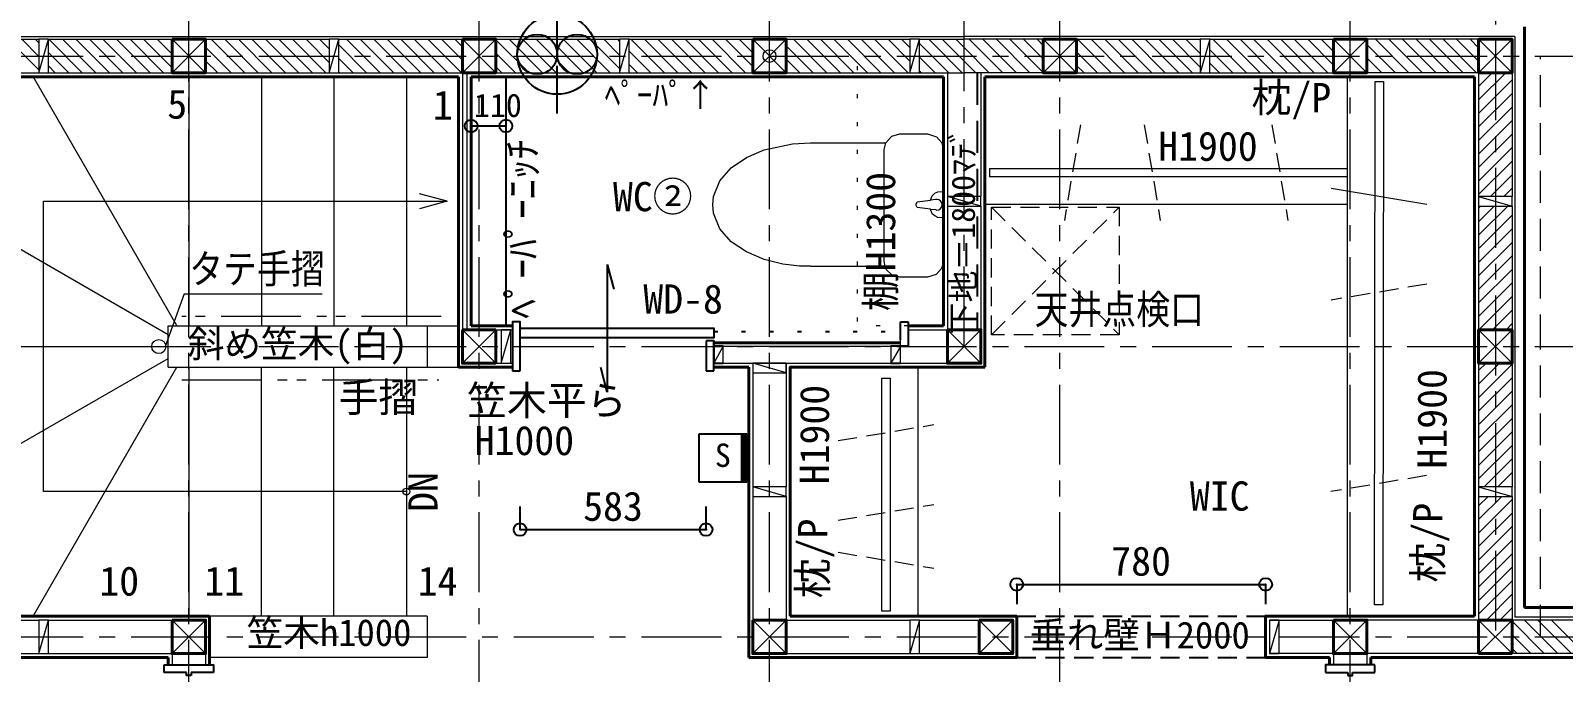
# Model space of a CAD drawing. Units: millimetres at full size, sheet at 1:50. Extents: x -21826 to 54909, y -26252 to 22610.
# Drawn here: x 20251 to 25054, y -203 to 1808 of the extents above; entities that cross this region are included whole.
import ezdxf
from ezdxf.enums import TextEntityAlignment as Align

# ---------------------------------------------------------------- set-up
doc = ezdxf.new("R2010")
doc.units = ezdxf.units.MM
doc.header["$LTSCALE"] = 50
doc.header["$PDMODE"] = 32
doc.header["$PDSIZE"] = 40
for name, pattern in [('CHAIN1', [8, 5, -1, 1, -1]), ('DASHED1', [1.8, 1.2, -0.6]), ('DASHED2', [3, 2, -1]), ('DASHED3', [4, 3, -1]), ('DOTTED', [1.75, 0.25, -1.5]), ('DOUBLE_CHAIN1', [8.8, 5, -1, 0.6, -0.6, 0.6, -1])]:
    doc.linetypes.add(name, pattern=pattern)
for name, color, linetype, lineweight in [('3-1_通り芯・通り番号', 7, 'Continuous', 25), ('3-2_柱(黄)', 4, 'Continuous', 9), ('3-3_仕上線(黄)', 3, 'Continuous', 40), ('3-4_下地・間柱(水色)', 4, 'Continuous', 9), ('3-5_サッシ・室内建具', 7, 'Continuous', 25), ('3-6_住宅設備・造作', 4, 'Continuous', 9), ('3-8_ハッチング', 4, 'Continuous', 9), ('3-9_建築設備', 5, 'Continuous', 25), ('3-A_文字', 7, 'Continuous', 25), ('3-E_ソリッド図形', 4, 'Continuous', 9), ('3-F_寸法・方位', 7, 'Continuous', 25), ('C-0', 6, 'Continuous', 25)]:
    doc.layers.add(name, color=color, linetype=linetype, lineweight=lineweight)
doc.layers.add('F-A', color=7, linetype='Continuous')
doc.styles.add('ＭＳ ゴシック', font='')
doc.styles.get('ＭＳ ゴシック').set_extended_font_data('MS Gothic')

msp = doc.modelspace()

# ---------------------------------------------------------------- linework, layer by layer
at = {"layer": '3-1_通り芯・通り番号', "color": 1, "linetype": 'CHAIN1', "lineweight": 18}
for p, q in [((20746.21, -5551.2), (20746.21, 6242.32)), ((21656.21, -5551.2), (21656.21, 6242.32)), ((22566.21, -5551.2), (22566.21, 6242.32)), ((23476.21, -5551.2), (23476.21, 6242.32)), ((24386.21, -5551.2), (24386.21, 6242.32)), ((23176.21, 818.8), (23176.21, 5338.01)), ((24841.21, 5378.09), (24841.21, -91.2)), ((14565.29, 1728.8), (29797.51, 1728.8)), ((14565.29, 818.8), (29797.51, 818.8)), ((14565.29, -91.2), (29797.51, -91.2))]:
    msp.add_line(p, q, dxfattribs=at)
at = {"layer": '3-1_通り芯・通り番号', "color": 2, "lineweight": 9}
msp.add_line((21618.71, 871.3), (21618.71, 1676.3), dxfattribs=at)
at = {"layer": '3-1_通り芯・通り番号', "color": 3, "lineweight": 40}
msp.add_line((21631.21, 883.8), (21631.21, 1663.8), dxfattribs=at)
at = {"layer": '3-2_柱(黄)'}
for p, q in [((20798.71, 1781.3), (20693.71, 1676.3)), ((20693.71, 1781.3), (20798.71, 1676.3)), ((21603.71, 1781.3), (21708.71, 1676.3)), ((21708.71, 1781.3), (21603.71, 1676.3)), ((22513.71, 1781.3), (22618.71, 1676.3)), ((22618.71, 1781.3), (22513.71, 1676.3)), ((23528.71, 1781.3), (23423.71, 1676.3)), ((23423.71, 1781.3), (23528.71, 1676.3)), ((24333.71, 1781.3), (24438.71, 1676.3)), ((24438.71, 1781.3), (24333.71, 1676.3)), ((24788.71, 1781.3), (24893.71, 1676.3)), ((24893.71, 1781.3), (24788.71, 1676.3)), ((21708.71, 871.3), (21603.71, 766.3)), ((21603.71, 871.3), (21708.71, 766.3)), ((23123.71, 871.3), (23228.71, 766.3)), ((23228.71, 871.3), (23123.71, 766.3)), ((24893.71, 766.3), (24788.71, 871.3)), ((24893.71, 871.3), (24788.71, 766.3)), ((20693.71, -38.7), (20798.71, -143.7)), ((20798.71, -38.7), (20693.71, -143.7)), ((22513.71, -38.7), (22618.71, -143.7)), ((22618.71, -38.7), (22513.71, -143.7)), ((23328.71, -38.7), (23223.71, -143.7)), ((23223.71, -38.7), (23328.71, -143.7)), ((24438.71, -38.7), (24333.71, -143.7)), ((24333.71, -38.7), (24438.71, -143.7)), ((24893.71, -38.7), (24788.71, -143.7)), ((24788.71, -38.7), (24893.71, -143.7))]:
    msp.add_line(p, q, dxfattribs=at)
at = {"layer": '3-2_柱(黄)', "color": 6, "linetype": 'DASHED2', "lineweight": 25}
msp.add_line((23217.06, 1675.61), (23217.06, 871.3), dxfattribs=at)
at = {"layer": '3-2_柱(黄)', "color": 3, "lineweight": 40}
for p, q in [((21708.71, 871.3), (21603.71, 871.3)), ((21708.71, 766.3), (21708.71, 871.3)), ((24788.71, -38.7), (24788.71, -143.7)), ((24788.71, -143.7), (24893.71, -143.7))]:
    msp.add_line(p, q, dxfattribs=at)
for points in [[(20693.71, 1781.3), (20693.71, 1676.3), (20798.71, 1676.3), (20798.71, 1781.3)], [(21603.71, 1781.3), (21603.71, 1676.3), (21708.71, 1676.3), (21708.71, 1781.3)], [(22513.71, 1781.3), (22513.71, 1676.3), (22618.71, 1676.3), (22618.71, 1781.3)], [(23423.71, 1781.3), (23423.71, 1676.3), (23528.71, 1676.3), (23528.71, 1781.3)], [(24333.71, 1781.3), (24333.71, 1676.3), (24438.71, 1676.3), (24438.71, 1781.3)], [(24788.71, 1781.3), (24788.71, 1676.3), (24893.71, 1676.3), (24893.71, 1781.3)], [(23123.71, 871.3), (23123.71, 766.3), (23228.71, 766.3), (23228.71, 871.3)], [(24893.71, 871.3), (24788.71, 871.3), (24788.71, 766.3), (24893.71, 766.3)], [(20693.71, -38.7), (20693.71, -143.7), (20798.71, -143.7), (20798.71, -38.7)], [(22513.71, -38.7), (22513.71, -143.7), (22618.71, -143.7), (22618.71, -38.7)], [(23223.71, -38.7), (23223.71, -143.7), (23328.71, -143.7), (23328.71, -38.7)], [(24333.71, -38.7), (24333.71, -143.7), (24438.71, -143.7), (24438.71, -38.7)]]:
    msp.add_lwpolyline(points, close=True, dxfattribs=at)
for points in [[(21603.71, 871.3), (21603.71, 766.3), (21708.71, 766.3)], [(24893.71, -143.7), (24893.71, -38.7), (24788.71, -38.7)]]:
    msp.add_lwpolyline(points, dxfattribs=at)
at = {"layer": '3-3_仕上線(黄)'}
for p, q in [((24932.71, 1820.3), (24932.71, 818.8)), ((19901.21, 1663.8), (20746.21, 1663.8)), ((20746.21, 1663.8), (21591.21, 1663.8)), ((21591.21, 753.8), (21591.21, 1663.8)), ((21631.21, 1663.8), (22566.21, 1663.8)), ((22566.21, 1663.8), (23111.21, 1663.8)), ((23111.21, 883.8), (23111.21, 1663.8)), ((23241.21, 753.8), (23241.21, 1663.8)), ((23476.21, 1663.8), (23241.21, 1663.8)), ((24386.21, 1663.8), (23476.21, 1663.8)), ((24776.21, 1663.8), (24386.21, 1663.8)), ((24776.21, 1663.8), (24776.21, 818.8)), ((21631.21, 883.8), (21760.46, 883.8)), ((23000.46, 883.8), (23111.21, 883.8)), ((22391.46, 829.8), (22976.46, 829.8)), ((24776.21, 818.8), (24776.21, -26.2)), ((24932.71, 818.8), (24932.71, 0.3)), ((21591.21, 753.8), (21760.46, 753.8)), ((21784.46, 753.8), (21784.56, 753.8)), ((22391.46, 753.8), (22501.21, 753.8)), ((22501.21, -156.2), (22501.21, 753.8)), ((25296.21, 0.3), (24932.71, 0.3)), ((19901.21, -26.2), (20811.21, -26.2)), ((20811.21, -26.2), (20811.21, -178.7)), ((23341.21, -26.2), (22631.21, -26.2)), ((23341.21, -156.2), (23341.21, -26.2)), ((19901.21, -156.2), (20681.21, -156.2)), ((20681.21, -156.2), (20681.21, -178.7)), ((23341.21, -156.2), (22501.21, -156.2)), ((24321.21, -156.2), (24121.21, -156.2)), ((24321.21, -156.2), (24321.21, -178.7)), ((24451.21, -156.2), (24451.21, -178.7)), ((24841.21, -156.2), (24451.21, -156.2)), ((25231.21, -156.2), (24841.21, -156.2))]:
    msp.add_line(p, q, dxfattribs=at)
at = {"layer": '3-3_仕上線(黄)', "color": 4, "lineweight": 9}
for p, q in [((20258.35, 1663.8), (20708.68, 883.8)), ((20746.21, 1663.8), (20746.21, 883.8)), ((20973.71, 1663.8), (20973.71, 883.8)), ((21201.21, 1663.8), (21201.21, 883.8)), ((21428.71, 1663.8), (21428.71, 883.8)), ((19913.21, 1299.73), (20681.21, 856.33)), ((20732.21, 983.78), (20671.97, 818.58)), ((20681.21, 753.8), (20681.21, 883.8)), ((20681.21, 883.8), (21428.71, 883.8)), ((21428.71, 883.8), (21591.21, 883.8)), ((21493.71, 884.07), (21493.71, 754.07)), ((19913.21, 818.8), (20628.07, 818.8)), ((20672.18, 818.8), (20681.21, 818.8)), ((19913.21, 337.87), (20681.21, 781.27)), ((20258.35, -26.2), (20708.68, 753.8)), ((20681.21, 753.8), (21428.71, 753.8)), ((20746.21, 753.8), (20746.21, -26.2)), ((20973.71, -26.2), (20973.71, 753.8)), ((21201.21, -26.2), (21201.21, 753.8)), ((21428.71, 753.8), (21591.21, 753.8)), ((21428.71, 753.8), (21428.71, -26.2)), ((21493.71, -26.2), (20811.21, -26.2)), ((21493.71, -26.2), (21493.71, -156.2)), ((21493.71, -156.2), (20811.21, -156.2))]:
    msp.add_line(p, q, dxfattribs=at)
at = {"layer": '3-3_仕上線(黄)'}
for points in [[(22631.21, -26.2), (22631.21, 753.8), (23241.21, 753.8)], [(24776.21, -26.2), (24121.21, -26.2), (24121.21, -156.2)]]:
    msp.add_lwpolyline(points, dxfattribs=at)
at = {"layer": '3-3_仕上線(黄)', "color": 4, "lineweight": 9}
msp.add_circle((21428.21, 363.8), 10.62, dxfattribs=at)
at = {"layer": '3-4_下地・間柱(水色)'}
for p, q in [((19774.71, 1790.3), (20746.21, 1790.3)), ((19888.71, 1781.3), (20276.21, 1781.3)), ((20276.21, 1781.3), (20276.21, 1676.3)), ((20306.21, 1781.3), (20276.21, 1781.3)), ((20276.21, 1676.3), (20306.21, 1781.3)), ((20306.21, 1781.3), (20693.71, 1781.3)), ((20306.21, 1676.3), (20306.21, 1781.3)), ((20746.21, 1790.3), (21656.21, 1790.3)), ((20798.71, 1781.3), (21186.21, 1781.3)), ((21216.21, 1781.3), (21603.71, 1781.3)), ((21656.21, 1790.3), (22566.21, 1790.3)), ((21708.71, 1781.3), (22096.21, 1781.3)), ((22126.21, 1781.3), (22096.21, 1781.3)), ((22126.21, 1781.3), (22513.71, 1781.3)), ((22126.21, 1676.3), (22126.21, 1781.3)), ((22566.21, 1790.3), (23176.21, 1790.3)), ((22618.71, 1781.3), (23006.21, 1781.3)), ((23036.21, 1781.3), (23006.21, 1781.3)), ((23006.21, 1676.3), (23036.21, 1781.3)), ((23006.21, 1781.3), (23006.21, 1676.3)), ((23036.21, 1781.3), (23176.21, 1781.3)), ((23036.21, 1676.3), (23036.21, 1781.3)), ((23476.21, 1790.3), (23176.21, 1790.3)), ((23423.71, 1781.3), (23176.21, 1781.3)), ((24386.21, 1790.3), (23476.21, 1790.3)), ((23528.71, 1781.3), (23916.21, 1781.3)), ((23946.21, 1781.3), (23916.21, 1781.3)), ((23946.21, 1781.3), (23916.21, 1676.3)), ((23916.21, 1781.3), (23916.21, 1676.3)), ((23946.21, 1781.3), (24333.71, 1781.3)), ((23946.21, 1676.3), (23946.21, 1781.3)), ((24902.71, 1790.3), (24386.21, 1790.3)), ((24788.71, 1781.3), (24438.71, 1781.3)), ((24902.71, 1790.3), (24902.71, 818.8)), ((19888.71, 1676.3), (20276.21, 1676.3)), ((20798.71, 1676.3), (21186.21, 1676.3)), ((21216.21, 1676.3), (21603.71, 1676.3)), ((21603.71, 1676.3), (21603.71, 871.3)), ((21708.71, 1676.3), (22096.21, 1676.3)), ((22096.21, 1676.3), (22126.21, 1676.3)), ((22126.21, 1676.3), (22513.71, 1676.3)), ((22618.71, 1676.3), (23006.21, 1676.3)), ((23006.21, 1676.3), (23036.21, 1676.3)), ((23036.21, 1676.3), (23123.71, 1676.3)), ((23123.71, 1676.3), (23123.71, 1288.8)), ((23423.71, 1676.3), (23228.71, 1676.3)), ((23228.71, 1676.3), (23228.71, 1288.8)), ((23528.71, 1676.3), (23916.21, 1676.3)), ((23916.21, 1676.3), (23946.21, 1676.3)), ((23946.21, 1676.3), (24333.71, 1676.3)), ((24788.71, 1676.3), (24438.71, 1676.3)), ((24788.71, 1676.3), (24788.71, 1288.8)), ((24893.71, 1676.3), (24893.71, 1288.8)), ((23123.71, 1288.8), (23123.71, 1258.8)), ((23228.71, 1288.8), (23123.71, 1288.8)), ((23228.71, 1258.8), (23123.71, 1288.8)), ((23123.71, 1258.8), (23123.71, 871.3)), ((23123.71, 1258.8), (23228.71, 1258.8)), ((23228.71, 1258.8), (23228.71, 1288.8)), ((23228.71, 1258.8), (23228.71, 871.3)), ((24788.71, 1288.8), (24893.71, 1258.8)), ((24788.71, 1258.8), (24788.71, 871.3)), ((24893.71, 1258.8), (24893.71, 871.3)), ((20681.21, 883.8), (21428.71, 883.8)), ((21428.71, 883.8), (21591.21, 883.8)), ((21708.71, 871.3), (21760.46, 871.3)), ((21755.46, 766.3), (21755.46, 871.3)), ((23000.46, 871.3), (23123.71, 871.3)), ((22391.46, 819.8), (22976.46, 819.8)), ((22421.46, 819.8), (22391.46, 766.3)), ((22421.46, 766.3), (22421.46, 819.8)), ((22946.46, 819.8), (22946.46, 766.3)), ((22976.46, 818.8), (22946.46, 766.3)), ((22976.46, 766.3), (22976.46, 839.8)), ((24902.71, 818.8), (24902.71, -29.7)), ((20681.21, 753.8), (21428.71, 753.8)), ((21428.71, 753.8), (21591.21, 753.8)), ((21708.71, 766.3), (21760.46, 766.3)), ((21725.46, 766.3), (21755.46, 766.3)), ((21784.46, 766.3), (21784.56, 766.3)), ((22421.46, 766.3), (23123.71, 766.3)), ((22513.71, 766.3), (22513.71, 378.8)), ((22513.71, 766.3), (22513.71, 736.3)), ((22618.71, 736.3), (22513.71, 766.3)), ((22618.71, 766.3), (22513.71, 766.3)), ((22513.71, 736.3), (22618.71, 736.3)), ((22618.71, 766.3), (22618.71, 378.8)), ((22618.71, 736.3), (22618.71, 766.3)), ((24788.71, 766.3), (24788.71, 378.8)), ((24893.71, 766.3), (24893.71, 378.8)), ((22513.71, 378.8), (22513.71, 348.8)), ((22618.71, 348.8), (22513.71, 378.8)), ((22618.71, 378.8), (22513.71, 378.8)), ((22513.71, 348.8), (22513.71, -38.7)), ((22513.71, 348.8), (22618.71, 348.8)), ((22618.71, 348.8), (22618.71, 378.8)), ((22618.71, 348.8), (22618.71, -38.7)), ((24893.71, 378.8), (24788.71, 378.8)), ((24788.71, 378.8), (24893.71, 348.8)), ((24788.71, 348.8), (24788.71, -38.7)), ((24893.71, 348.8), (24893.71, -38.7)), ((19888.71, -38.7), (20276.21, -38.7)), ((20306.21, -38.7), (20276.21, -38.7)), ((20306.21, -38.7), (20693.71, -38.7)), ((20306.21, -143.7), (20306.21, -38.7)), ((22618.71, -38.7), (23006.21, -38.7)), ((23036.21, -38.7), (23006.21, -38.7)), ((23006.21, -38.7), (23006.21, -143.7)), ((23036.21, -38.7), (23223.71, -38.7)), ((24133.71, -38.7), (24133.71, -143.7)), ((24133.71, -38.7), (24333.71, -38.7)), ((24163.71, -38.7), (24133.71, -143.7)), ((24163.71, -143.7), (24163.71, -38.7)), ((24788.71, -38.7), (24438.71, -38.7)), ((25243.71, -38.7), (24893.71, -38.7)), ((25296.21, -29.7), (24902.71, -29.7)), ((19888.71, -143.7), (20276.21, -143.7)), ((20276.21, -143.7), (20306.21, -143.7)), ((20306.21, -143.7), (20693.71, -143.7)), ((20693.71, -143.7), (20693.71, -178.7)), ((20798.71, -143.7), (20798.71, -178.7)), ((22618.71, -143.7), (23006.21, -143.7)), ((23006.21, -143.7), (23036.21, -143.7)), ((23036.21, -143.7), (23223.71, -143.7)), ((24333.71, -143.7), (24133.71, -143.7)), ((24333.71, -143.7), (24333.71, -178.7)), ((24438.71, -143.7), (24438.71, -178.7)), ((24788.71, -143.7), (24438.71, -143.7)), ((25243.71, -143.7), (24893.71, -143.7))]:
    msp.add_line(p, q, dxfattribs=at)
at = {"layer": '3-4_下地・間柱(水色)', "color": 7, "linetype": 'DASHED1', "lineweight": 25}
for p, q in [((23341.21, -26.2), (24121.21, -26.2)), ((23341.21, -156.2), (24121.21, -156.2))]:
    msp.add_line(p, q, dxfattribs=at)
at = {"layer": '3-4_下地・間柱(水色)'}
for points in [[(21186.21, 1676.3), (21216.21, 1676.3), (21216.21, 1781.3), (21186.21, 1781.3)], [(21186.21, 1781.3), (21186.21, 1676.3), (21216.21, 1781.3)], [(22096.21, 1781.3), (22096.21, 1676.3), (22126.21, 1781.3)], [(20276.21, 1676.3), (20306.21, 1676.3), (20693.71, 1676.3)], [(24788.71, 378.8), (24788.71, 348.8), (24893.71, 348.8), (24893.71, 378.8)], [(20276.21, -38.7), (20276.21, -143.7), (20306.21, -38.7)], [(23036.21, -143.7), (23036.21, -38.7), (23006.21, -143.7)], [(24163.71, -38.7), (24133.71, -38.7), (24133.71, -143.7), (24163.71, -143.7)]]:
    msp.add_lwpolyline(points, dxfattribs=at)
for points in [[(24893.71, 1288.8), (24788.71, 1288.8), (24788.71, 1258.8), (24893.71, 1258.8)], [(21755.46, 871.3), (21725.46, 871.3), (21725.46, 766.3)]]:
    msp.add_lwpolyline(points, close=True, dxfattribs=at)
at = {"layer": '3-5_サッシ・室内建具'}
for p, q in [((22057.96, 1075.8), (22057.96, 675.8)), ((22057.96, 1075.8), (22078.67, 998.53)), ((22976.46, 895.8), (23000.46, 895.8)), ((22976.46, 839.8), (22976.46, 895.8)), ((23000.46, 895.8), (23000.46, 859.12)), ((22367.46, 835.8), (22367.46, 741.8)), ((22391.46, 835.8), (22367.46, 835.8)), ((22421.46, 819.8), (22391.46, 819.8)), ((22976.46, 819.8), (22946.46, 819.8)), ((23000.46, 819.8), (22976.46, 819.8)), ((23000.46, 859.12), (23000.46, 819.8)), ((21760.46, 741.8), (21784.46, 741.8)), ((22057.96, 675.8), (22037.25, 753.08)), ((22367.46, 741.8), (22391.46, 741.8)), ((22391.46, 766.3), (22421.46, 766.3)), ((22946.46, 766.3), (22976.46, 766.3)), ((20669.21, -202.7), (20669.21, -178.7)), ((24463.21, -202.7), (24463.21, -178.7)), ((20738.71, -202.7), (20669.21, -202.7)), ((20823.21, -202.7), (20753.71, -202.7)), ((20753.71, -202.7), (20753.71, -212.7)), ((24309.21, -202.7), (24378.71, -202.7)), ((24378.71, -202.7), (24378.71, -212.7)), ((24393.71, -202.7), (24463.21, -202.7))]:
    msp.add_line(p, q, dxfattribs=at)
at = {"layer": '3-5_サッシ・室内建具', "linetype": 'DOTTED'}
msp.add_line((22391.46, 865.88), (22976.46, 865.88), dxfattribs=at)
at = {"layer": '3-5_サッシ・室内建具'}
for points in [[(21784.46, 741.8), (21784.46, 895.8), (21760.46, 895.8), (21760.46, 741.8)], [(21784.46, 875.88), (22391.46, 875.88), (22391.46, 845.88), (21784.46, 845.88)], [(22391.46, 741.8), (22391.46, 835.8), (22391.46, 766.3)], [(20669.21, -178.7), (20823.21, -178.7), (20823.21, -202.7)], [(24463.21, -178.7), (24309.21, -178.7), (24309.21, -202.7)], [(20753.71, -212.7), (20738.71, -212.7), (20738.71, -202.7)], [(24378.71, -212.7), (24393.71, -212.7), (24393.71, -202.7)]]:
    msp.add_lwpolyline(points, dxfattribs=at)
at = {"layer": '3-6_住宅設備・造作', "linetype": 'DOTTED'}
for p, q in [((22840.89, 1696.99), (22840.89, 883.8)), ((23000.46, 883.8), (22870.89, 883.8))]:
    msp.add_line(p, q, dxfattribs=at)
at = {"layer": '3-6_住宅設備・造作'}
for p, q in [((24376.21, 1663.8), (24376.21, -26.2)), ((24462.33, 9.03), (24464.09, 1649.03)), ((24464.09, 1649.03), (24490.09, 1649)), ((24490.09, 1649), (24488.33, 9)), ((23255.71, 1376.8), (24376.51, 1376.8)), ((23255.71, 1376.8), (23255.71, 1350.8)), ((24376.48, 1350.8), (23255.71, 1350.8)), ((24626.68, 1263.86), (24326.73, 1314.18)), ((21556.21, 1273.8), (21469.28, 1250.51)), ((24376.28, 1263.8), (23241.21, 1263.8)), ((22695.21, 1070.01), (22660.21, 1070.8)), ((22695.21, 1070.01), (22929.21, 1070.01)), ((20732.21, 983.78), (21163.83, 983.78)), ((23031.21, 753.8), (23031.21, -26.2)), ((24488.33, 9), (24462.33, 9.03)), ((22944.21, -11.2), (22918.21, -11.2))]:
    msp.add_line(p, q, dxfattribs=at)
at = {"layer": '3-6_住宅設備・造作', "linetype": 'DASHED1'}
for p, q in [((23540.71, 1513.8), (23490.71, 1213.8)), ((23740.71, 1513.8), (23790.71, 1213.8)), ((24140.71, 1513.8), (24190.71, 1213.8)), ((23262.47, 855.22), (23662.47, 1255.22)), ((23262.47, 1255.22), (23662.47, 1255.22)), ((23662.47, 1255.22), (23662.47, 855.22)), ((24626.41, 1013.86), (24326.35, 964.18)), ((22781.21, 523.8), (23081.21, 573.8)), ((24625.76, 413.86), (24325.71, 364.18)), ((22781.21, 273.8), (23081.21, 323.8)), ((22781.21, 173.8), (23081.21, 123.8))]:
    msp.add_line(p, q, dxfattribs=at)
at = {"layer": '3-6_住宅設備・造作', "linetype": 'DOUBLE_CHAIN1'}
for p, q in [((21537.55, 912.81), (20724.34, 912.81)), ((20724.34, 714.39), (21529.42, 714.39))]:
    msp.add_line(p, q, dxfattribs=at)
at = {"layer": '3-6_住宅設備・造作'}
for points in [[(22660.21, 1070.8), (22608.21, 1076.8), (22549.21, 1090.8), (22494.21, 1114.8), (22446.21, 1146.8), (22410.21, 1187.8), (22391.21, 1236.8), (22388.21, 1262.8), (22391.21, 1288.8), (22410.21, 1337.8), (22446.21, 1378.8), (22494.21, 1410.8), (22549.21, 1434.8), (22638.21, 1453.8), (22695.21, 1456.8), (22931.21, 1456.8)], [(23111.21, 1081.8), (23105.21, 1062.8), (23088.21, 1043.8), (23061.21, 1035.8), (22974.21, 1035.8), (22949.21, 1042.8), (22933.21, 1058.8), (22929.21, 1069.8), (22925.21, 1085.8), (22925.21, 1435.8), (22931.21, 1456.8), (22949.21, 1477.8), (22975.21, 1484.8), (23061.21, 1484.8), (23089.21, 1475.8), (23106.21, 1456.8), (23111.21, 1434.8)], [(21428.21, 363.8), (20291.21, 363.8), (20291.21, 1273.8), (21556.21, 1273.8), (21469.28, 1297.1)], [(23111.21, 1221.8), (23094.21, 1222.8), (23084.21, 1227.8), (23076.21, 1234.8), (23071.21, 1248.8), (23086.21, 1247.8), (23090.21, 1245.8), (23097.21, 1246.8), (23102.21, 1250.8), (23106.21, 1255.8), (23107.21, 1263.8), (23106.21, 1268.8), (23102.21, 1274.8), (23097.21, 1277.8), (23091.21, 1279.8), (23087.21, 1278.8), (23071.21, 1276.8), (23076.21, 1290.8), (23084.21, 1298.8), (23094.21, 1302.8), (23111.21, 1304.8)], [(23071.21, 1248.8), (23029.21, 1253.8), (23026.21, 1260.8), (23026.21, 1264.8), (23029.21, 1271.8), (23071.21, 1276.8)], [(22918.21, -11.2), (22918.21, 718.8), (22944.21, 718.8), (22944.21, -11.2)]]:
    msp.add_lwpolyline(points, dxfattribs=at)
at = {"layer": '3-6_住宅設備・造作', "linetype": 'DASHED1'}
msp.add_lwpolyline([(23262.47, 1255.22), (23662.47, 855.22), (23262.47, 855.22)], close=True, dxfattribs=at)
at = {"layer": '3-6_住宅設備・造作'}
msp.add_circle((20652.25, 818.44), 22.11, dxfattribs=at)
at = {"layer": '3-8_ハッチング'}
for p, q in [((20180.26, 1781.3), (20276.21, 1685.35)), ((20222.68, 1781.3), (20276.21, 1727.78)), ((20265.11, 1781.3), (20276.21, 1770.2)), ((20307.54, 1781.3), (20412.54, 1676.3)), ((20349.96, 1781.3), (20454.96, 1676.3)), ((20392.39, 1781.3), (20497.39, 1676.3)), ((20434.82, 1781.3), (20539.82, 1676.3)), ((20477.24, 1781.3), (20582.24, 1676.3)), ((20519.67, 1781.3), (20624.67, 1676.3)), ((20562.1, 1781.3), (20667.1, 1676.3)), ((20604.52, 1781.3), (20693.71, 1692.11)), ((20646.95, 1781.3), (20693.71, 1734.54)), ((20689.37, 1781.3), (20693.71, 1776.97)), ((20816.65, 1781.3), (20921.65, 1676.3)), ((20859.08, 1781.3), (20964.08, 1676.3)), ((20901.51, 1781.3), (21006.51, 1676.3)), ((20943.93, 1781.3), (21048.93, 1676.3)), ((20986.36, 1781.3), (21091.36, 1676.3)), ((21028.79, 1781.3), (21133.79, 1676.3)), ((21071.21, 1781.3), (21176.21, 1676.3)), ((21113.64, 1781.3), (21186.21, 1708.73)), ((21156.06, 1781.3), (21186.21, 1751.16)), ((21240.92, 1781.3), (21345.92, 1676.3)), ((21283.34, 1781.3), (21388.34, 1676.3)), ((21325.77, 1781.3), (21430.77, 1676.3)), ((21368.2, 1781.3), (21473.2, 1676.3)), ((21410.62, 1781.3), (21515.62, 1676.3)), ((21453.05, 1781.3), (21558.05, 1676.3)), ((21495.48, 1781.3), (21600.48, 1676.3)), ((21537.9, 1781.3), (21603.71, 1715.49)), ((21580.33, 1781.3), (21603.71, 1757.92)), ((21708.71, 1780.2), (21812.61, 1676.3)), ((21750.03, 1781.3), (21855.03, 1676.3)), ((21792.46, 1781.3), (21897.46, 1676.3)), ((21834.89, 1781.3), (21939.89, 1676.3)), ((21877.31, 1781.3), (21982.31, 1676.3)), ((21919.74, 1781.3), (22024.74, 1676.3)), ((21962.17, 1781.3), (22067.17, 1676.3)), ((22004.59, 1781.3), (22096.21, 1689.68)), ((22047.02, 1781.3), (22096.21, 1732.11)), ((22089.45, 1781.3), (22096.21, 1774.54)), ((22131.87, 1781.3), (22236.87, 1676.3)), ((22174.3, 1781.3), (22279.3, 1676.3)), ((22216.72, 1781.3), (22321.72, 1676.3)), ((22259.15, 1781.3), (22364.15, 1676.3)), ((22301.58, 1781.3), (22406.58, 1676.3)), ((22344, 1781.3), (22449, 1676.3)), ((22386.43, 1781.3), (22491.43, 1676.3)), ((22428.86, 1781.3), (22513.71, 1696.45)), ((22471.28, 1781.3), (22513.71, 1738.88)), ((22640.99, 1781.3), (22745.99, 1676.3)), ((22683.42, 1781.3), (22788.42, 1676.3)), ((22725.84, 1781.3), (22830.84, 1676.3)), ((22768.27, 1781.3), (22873.27, 1676.3)), ((22810.69, 1781.3), (22915.69, 1676.3)), ((22853.12, 1781.3), (22958.12, 1676.3)), ((22895.55, 1781.3), (23000.55, 1676.3)), ((22937.97, 1781.3), (23006.21, 1713.07)), ((22980.4, 1781.3), (23006.21, 1755.49)), ((23065.25, 1781.3), (23170.25, 1676.3)), ((23107.68, 1781.3), (23176.21, 1712.77)), ((23150.11, 1781.3), (23176.21, 1755.2)), ((23297.53, 1676.3), (23192.53, 1781.3)), ((23339.96, 1676.3), (23234.96, 1781.3)), ((23382.38, 1676.3), (23277.38, 1781.3)), ((23423.71, 1677.4), (23319.81, 1781.3)), ((23423.71, 1719.83), (23362.24, 1781.3)), ((23423.71, 1762.26), (23404.66, 1781.3)), ((23636.94, 1676.3), (23531.94, 1781.3)), ((23679.37, 1676.3), (23574.37, 1781.3)), ((23721.8, 1676.3), (23616.8, 1781.3)), ((23764.22, 1676.3), (23659.22, 1781.3)), ((23806.65, 1676.3), (23701.65, 1781.3)), ((23849.08, 1676.3), (23744.08, 1781.3)), ((23891.5, 1676.3), (23786.5, 1781.3)), ((23916.21, 1694.02), (23828.93, 1781.3)), ((23871.35, 1781.3), (23916.21, 1736.45)), ((23913.78, 1781.3), (23916.21, 1778.87)), ((24061.21, 1676.3), (23956.21, 1781.3)), ((24103.63, 1676.3), (23998.63, 1781.3)), ((24146.06, 1676.3), (24041.06, 1781.3)), ((24188.49, 1676.3), (24083.49, 1781.3)), ((24230.91, 1676.3), (24125.91, 1781.3)), ((24273.34, 1676.3), (24168.34, 1781.3)), ((24315.77, 1676.3), (24210.77, 1781.3)), ((24333.71, 1700.78), (24253.19, 1781.3)), ((24333.71, 1743.21), (24295.62, 1781.3)), ((24570.32, 1676.3), (24465.32, 1781.3)), ((24612.75, 1676.3), (24507.75, 1781.3)), ((24655.18, 1676.3), (24550.18, 1781.3)), ((24697.6, 1676.3), (24592.6, 1781.3)), ((24740.03, 1676.3), (24635.03, 1781.3)), ((24782.46, 1676.3), (24677.46, 1781.3)), ((24788.71, 1712.47), (24719.88, 1781.3)), ((24788.71, 1754.9), (24762.31, 1781.3)), ((20306.21, 1740.2), (20370.11, 1676.3)), ((20798.71, 1756.82), (20879.23, 1676.3)), ((21216.21, 1763.58), (21303.49, 1676.3)), ((21708.71, 1737.77), (21770.18, 1676.3)), ((22126.21, 1744.54), (22194.45, 1676.3)), ((22618.71, 1761.15), (22703.56, 1676.3)), ((23036.21, 1767.92), (23127.83, 1676.3)), ((23255.11, 1676.3), (23176.21, 1755.2)), ((23594.52, 1676.3), (23528.71, 1742.11)), ((23946.21, 1748.87), (24018.78, 1676.3)), ((24527.9, 1676.3), (24438.71, 1765.49)), ((20306.21, 1697.78), (20327.68, 1676.3)), ((20798.71, 1714.39), (20836.8, 1676.3)), ((21216.21, 1721.16), (21261.06, 1676.3)), ((21708.71, 1695.35), (21727.76, 1676.3)), ((22126.21, 1702.11), (22152.02, 1676.3)), ((22618.71, 1718.73), (22661.14, 1676.3)), ((23036.21, 1725.49), (23085.4, 1676.3)), ((23036.21, 1683.07), (23042.97, 1676.3)), ((23212.68, 1676.3), (23176.21, 1712.77)), ((23552.09, 1676.3), (23528.71, 1699.68)), ((23946.21, 1706.45), (23976.35, 1676.3)), ((24485.47, 1676.3), (24438.71, 1723.06)), ((19888.71, 1676.3), (20276.21, 1676.3)), ((20306.21, 1676.3), (20693.71, 1676.3)), ((20798.71, 1676.3), (21186.21, 1676.3)), ((21216.21, 1678.73), (21218.64, 1676.3)), ((21216.21, 1676.3), (21603.71, 1676.3)), ((21708.71, 1676.3), (22096.21, 1676.3)), ((22126.21, 1676.3), (22513.71, 1676.3)), ((22618.71, 1676.3), (23006.21, 1676.3)), ((23036.21, 1676.3), (23176.21, 1676.3)), ((23423.71, 1676.3), (23176.21, 1676.3)), ((23528.71, 1676.3), (23916.21, 1676.3)), ((23946.21, 1676.3), (24333.71, 1676.3)), ((24443.04, 1676.3), (24438.71, 1680.64)), ((24788.71, 1676.3), (24438.71, 1676.3)), ((24788.71, 1676.3), (24788.71, 1288.8)), ((24873.56, 1676.3), (24788.71, 1591.45)), ((24831.14, 1676.3), (24788.71, 1633.87)), ((24893.71, 1654.02), (24788.71, 1549.02)), ((24893.71, 1611.6), (24788.71, 1506.6)), ((24893.71, 1569.17), (24788.71, 1464.17)), ((24893.71, 1526.74), (24788.71, 1421.74)), ((24893.71, 1484.32), (24788.71, 1379.32)), ((24893.71, 1441.89), (24788.71, 1336.89)), ((24893.71, 1399.46), (24788.71, 1294.46)), ((24893.71, 1357.04), (24825.47, 1288.8)), ((24893.71, 1314.61), (24867.9, 1288.8)), ((24788.71, 1258.8), (24788.71, 871.3)), ((24880.33, 1258.8), (24788.71, 1167.18)), ((24837.9, 1258.8), (24788.71, 1209.61)), ((24795.47, 1258.8), (24788.71, 1252.04)), ((24893.71, 1229.76), (24788.71, 1124.76)), ((24893.71, 1187.33), (24788.71, 1082.33)), ((24893.71, 1144.91), (24788.71, 1039.91)), ((24893.71, 1102.48), (24788.71, 997.48)), ((24893.71, 1060.05), (24788.71, 955.05)), ((24893.71, 1017.63), (24788.71, 912.63)), ((24893.71, 975.2), (24789.81, 871.3)), ((24893.71, 932.77), (24832.24, 871.3)), ((24893.71, 890.35), (24874.66, 871.3)), ((24788.71, 766.3), (24788.71, 378.8)), ((24854.52, 766.3), (24788.71, 700.49)), ((24812.09, 766.3), (24788.71, 742.92)), ((24893.71, 763.07), (24788.71, 658.07)), ((24893.71, 720.64), (24788.71, 615.64)), ((24893.71, 678.21), (24788.71, 573.21)), ((24893.71, 635.79), (24788.71, 530.79)), ((24893.71, 593.36), (24788.71, 488.36)), ((24893.71, 550.94), (24788.71, 445.94)), ((24893.71, 508.51), (24788.71, 403.51)), ((24893.71, 466.08), (24806.43, 378.8)), ((24893.71, 423.66), (24848.85, 378.8)), ((24788.71, 348.8), (24788.71, -38.7)), ((24861.28, 348.8), (24788.71, 276.23)), ((24818.85, 348.8), (24788.71, 318.66)), ((24893.71, 338.8), (24788.71, 233.8)), ((24893.71, 381.23), (24891.28, 378.8)), ((24893.71, 296.38), (24788.71, 191.38)), ((24893.71, 253.95), (24788.71, 148.95)), ((24893.71, 211.52), (24788.71, 106.52)), ((24893.71, 169.1), (24788.71, 64.1)), ((24893.71, 126.67), (24788.71, 21.67)), ((24893.71, 84.25), (24788.71, -20.75)), ((24893.71, 41.82), (24813.19, -38.7)), ((24893.71, -0.61), (24855.62, -38.7)), ((24994.59, -143.7), (24893.71, -42.82)), ((25037.01, -143.7), (24932.01, -38.7)), ((25079.44, -143.7), (24974.44, -38.7)), ((25121.87, -143.7), (25016.87, -38.7)), ((24952.16, -143.7), (24893.71, -85.25)), ((24909.74, -143.7), (24893.71, -127.67)), ((25243.71, -143.7), (24893.71, -143.7))]:
    msp.add_line(p, q, dxfattribs=at)
at = {"layer": '3-9_建築設備'}
for p, q in [((22345.03, 544.05), (22345.03, 394.05)), ((22495.03, 544.05), (22345.03, 544.05)), ((22480.03, 394.05), (22480.03, 544.05)), ((22485.03, 394.05), (22485.03, 544.05)), ((22490.03, 394.05), (22490.03, 544.05)), ((22495.03, 394.05), (22495.03, 544.05)), ((22345.03, 394.05), (22495.03, 394.05))]:
    msp.add_line(p, q, dxfattribs=at)
at = {"layer": '3-9_建築設備', "linetype": 'DASHED3'}
msp.add_lwpolyline([(21900.86, 1548.62), (21900.86, 2177.84), (21831.43, 1918.72)], dxfattribs=at)
at = {"layer": '3-9_建築設備'}
for centre, radius in [((21900.86, 1734.2), 125), ((21838.36, 1734.2), 62.5), ((21963.36, 1734.2), 62.5)]:
    msp.add_circle(centre, radius, dxfattribs=at)
at = {"layer": '3-E_ソリッド図形', "color": 1}
msp.add_point((22566.21, 1728.8), dxfattribs=at)
at = {"layer": '3-F_寸法・方位'}
for p, q in [((21739.93, 1663.8), (21739.93, 883.8)), ((21631.21, 1509.94), (21739.93, 1509.94)), ((21784.46, 244.78), (21784.46, 316.62)), ((22367.46, 244.78), (22367.46, 316.62)), ((21784.46, 244.78), (22367.46, 244.78)), ((23341.21, 72.86), (24121.21, 72.86)), ((23341.21, 72.86), (23341.21, 11.05)), ((24121.21, 72.86), (24121.21, 11.05))]:
    msp.add_line(p, q, dxfattribs=at)
for p in [(21631.21, 1509.94), (21739.93, 1509.94), (21784.46, 244.78), (22367.46, 244.78), (23341.21, 72.86), (24121.21, 72.86)]:
    msp.add_point(p, dxfattribs=at)
at = {"layer": 'C-0', "color": 4, "linetype": 'DASHED2', "lineweight": 9}
for p, q in [((24982.71, 818.8), (24982.71, 1728.8)), ((24982.71, -91.2), (24982.71, 818.8))]:
    msp.add_line(p, q, dxfattribs=at)

# ---------------------------------------------------------------- texts
at = {"layer": '3-2_柱(黄)', "color": 6, "style": 'ＭＳ ゴシック'}
msp.add_text('下地＝1800ﾏﾃﾞ', height=73.31, rotation=90, dxfattribs=at).set_placement((23232.14, 856.63), align=Align.BOTTOM_LEFT)
at = {"layer": '3-6_住宅設備・造作', "color": 7, "style": 'ＭＳ ゴシック'}
msp.add_text('WC②', height=91.64, dxfattribs=at).set_placement((22075.68, 1215.08), align=Align.BOTTOM_LEFT)
msp.add_text('DN', height=91.64, rotation=90, dxfattribs=at).set_placement((21553.21, 300.05), align=Align.BOTTOM_LEFT)
at = {"layer": '3-9_建築設備', "style": 'ＭＳ ゴシック'}
msp.add_text('S', height=73.31, dxfattribs=at).set_placement((22395.03, 419.05), align=Align.BOTTOM_LEFT)
at = {"layer": '3-A_文字', "style": 'ＭＳ ゴシック'}
for s, height, p in [('ﾍﾟｰﾊﾟ↑', 73.31, (22049.41, 1548.97)), ('枕/P', 91.64, (24077.04, 1525.45)), ('5', 91.64, (20678.77, 1505.03)), ('1', 91.64, (21511.21, 1502.3)), ('110', 73.31, (21640.35, 1515.92)), ('WD-8', 91.64, (22170.82, 894.14)), ('斜め笠木(白)', 84.31, (20742.69, 759.23)), ('手摺', 91.64, (21215.52, 585.9)), ('WIC', 91.64, (23883.63, 276.61)), ('10', 91.64, (20465.86, 10.3)), ('11', 91.64, (20794.96, 10.3)), ('14', 91.64, (21463.71, 10.3)), ('笠木h1000', 84.31, (20927.18, -145.45)), ('垂れ壁Ｈ2000', 84.31, (23382.14, -153.21))]:
    msp.add_text(s, height=height, dxfattribs=at).set_placement(p, align=Align.BOTTOM_LEFT)
for s, p in [('ﾍﾟｰﾊﾟｰﾆｯﾁ', (21865, 905.44)), ('棚H1300', (22987.63, 929.1)), ('枕/P', (24702.55, 78.7)), ('枕/P', (22774.56, 29.35))]:
    msp.add_text(s, height=91.64, rotation=90, dxfattribs=at).set_placement(p, align=Align.BOTTOM_LEFT)
at = {"layer": '3-A_文字', "style": 'ＭＳ ゴシック', "width": 0.85}
for s, p in [('タテ手摺', (20747.55, 988.69)), ('天井点検口', (23396.84, 861.72))]:
    msp.add_text(s, height=91.64, dxfattribs=at).set_placement(p, align=Align.BOTTOM_LEFT)
at = {"layer": '3-F_寸法・方位', "style": 'ＭＳ ゴシック'}
for s, p in [('H1900', (23784.64, 1372.99)), ('583', (21982.21, 244.78)), ('780', (23637.46, 72.86))]:
    msp.add_text(s, height=91.64, dxfattribs=at).set_placement(p, align=Align.BOTTOM_LEFT)
for p in [(24715.84, 436.09), (22780.36, 386.7)]:
    msp.add_text('H1900', height=91.64, rotation=90, dxfattribs=at).set_placement(p, align=Align.BOTTOM_LEFT)
at = {"layer": 'F-A', "style": 'ＭＳ ゴシック'}
for s, p in [('笠木平ら', (21618.36, 576.39)), ('H1000', (21642.19, 450.71))]:
    msp.add_text(s, height=91.64, dxfattribs=at).set_placement(p, align=Align.BOTTOM_LEFT)

doc.saveas('drawing.dxf')
